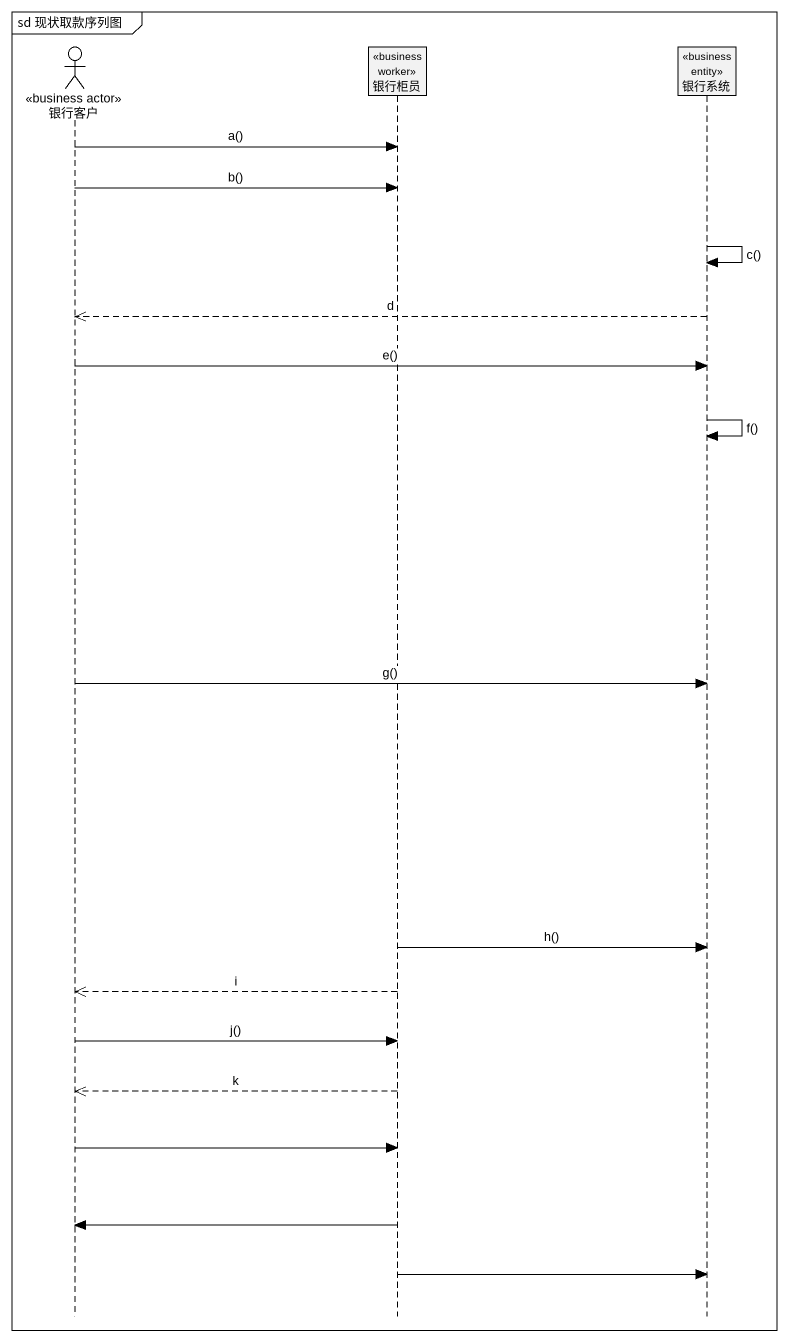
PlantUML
@startuml
mainframe sd 现状取款序列图
hide footbox
actor 银行客户 <<business actor>>
participant 银行柜员 <<business worker>>
participant 银行系统 <<business entity>>

银行客户 -> 银行柜员 : a()
银行客户 -> 银行柜员 : b()
银行系统 -> 银行系统 : c()
银行系统 -->> 银行客户 : d
银行客户 -> 银行系统 : e()
银行系统 -> 银行系统 : f()
银行客户 -> 银行系统 : g()
银行柜员 -> 银行系统 : h()
银行柜员 -->> 银行客户 : i
银行客户 -> 银行柜员 : j()
银行柜员 -->> 银行客户 : k
银行客户 -> 银行柜员
银行柜员 -> 银行客户
银行柜员 -> 银行系统
@enduml
